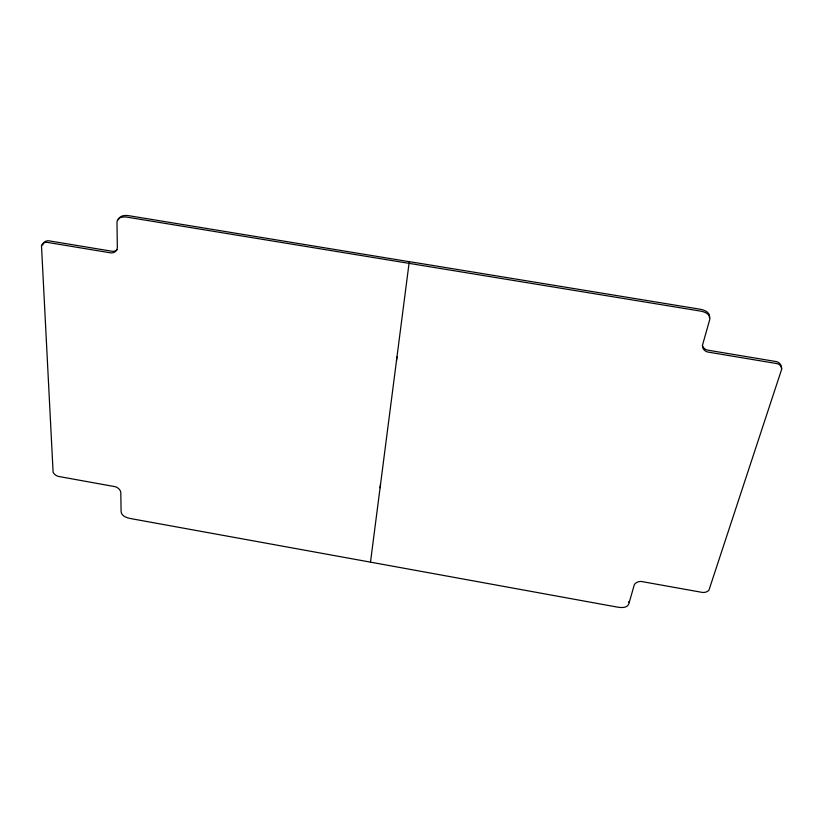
<?xml version="1.0" encoding="UTF-8"?>
<svg xmlns="http://www.w3.org/2000/svg" width="823" height="823" viewBox="0 0 823 823"><rect width="100%" height="100%" fill="white"/><g stroke="black" fill="none" stroke-linecap="round" stroke-linejoin="round"><path stroke-width="1.23" d="M781.294 367.963L781.294 366.708A7.757 6.43 -12.8 0 0 778.692 362.624A7.695 6.378 -12.8 0 0 776.089 361.554L707.296 350.073A8.035 6.851 -11 0 1 703.696 347.851A8.096 6.913 -11 0 1 702.43 345.557M370.494 562.14L130.61 518.562C126.927 517.832 121.639 516.288 121.104 511.927L120.796 492.483A6.687 5.061 27.7 0 0 119.366 489.407A6.718 5.092 27.7 0 0 115.148 486.681L58.577 476.445A6.409 4.794 30 0 1 53.104 472.237L41.479 245.542A7.417 5.936 40.6 0 1 47.312 242.384L111.105 252.928A7.839 6.45 39.7 0 0 117.329 247.805L116.989 222.189C117.031 216.912 124.026 216.408 127.925 217.303L699.817 310.981C704.087 311.506 711.021 314.088 709.755 319.519L702.585 344.827A8.055 6.862 -10.9 0 0 702.76 347.512A8.127 6.923 -10.9 0 0 704.015 349.785A8.055 6.862 -10.9 0 0 707.626 352.007L776.624 363.54A7.726 6.389 -12.7 0 1 779.237 364.61A7.777 6.44 -12.7 0 1 781.85 368.704L708.922 590.225A6.769 5.164 -1.4 0 1 705.949 592.046A6.718 5.123 -1.4 0 1 702.112 592.375L641.467 581.501A6.975 5.38 1.3 0 0 636.467 582.612A6.944 5.35 1.3 0 0 634.204 585.112L628.762 604.113C626.972 608.3 621.098 607.703 617.384 607.107L370.494 562.14L409.031 263.422L409.587 261.735L418.835 263.175L699.509 309.129C703.768 309.643 710.681 312.226 709.416 317.647M396.47 360.762L396.974 356.884M380.082 487.772L380.524 484.387M42.775 245.131L43.074 243.978A7.397 5.926 40.7 0 1 48.886 240.83L112.504 251.334A7.746 6.389 39.8 0 0 116.249 250.387A7.808 6.44 39.8 0 0 117.185 249.616M118.409 219.762C119.53 215.173 125.538 215.06 129.293 215.78L409.587 261.745M628.463 602.415L628.679 601.767"/></g></svg>
